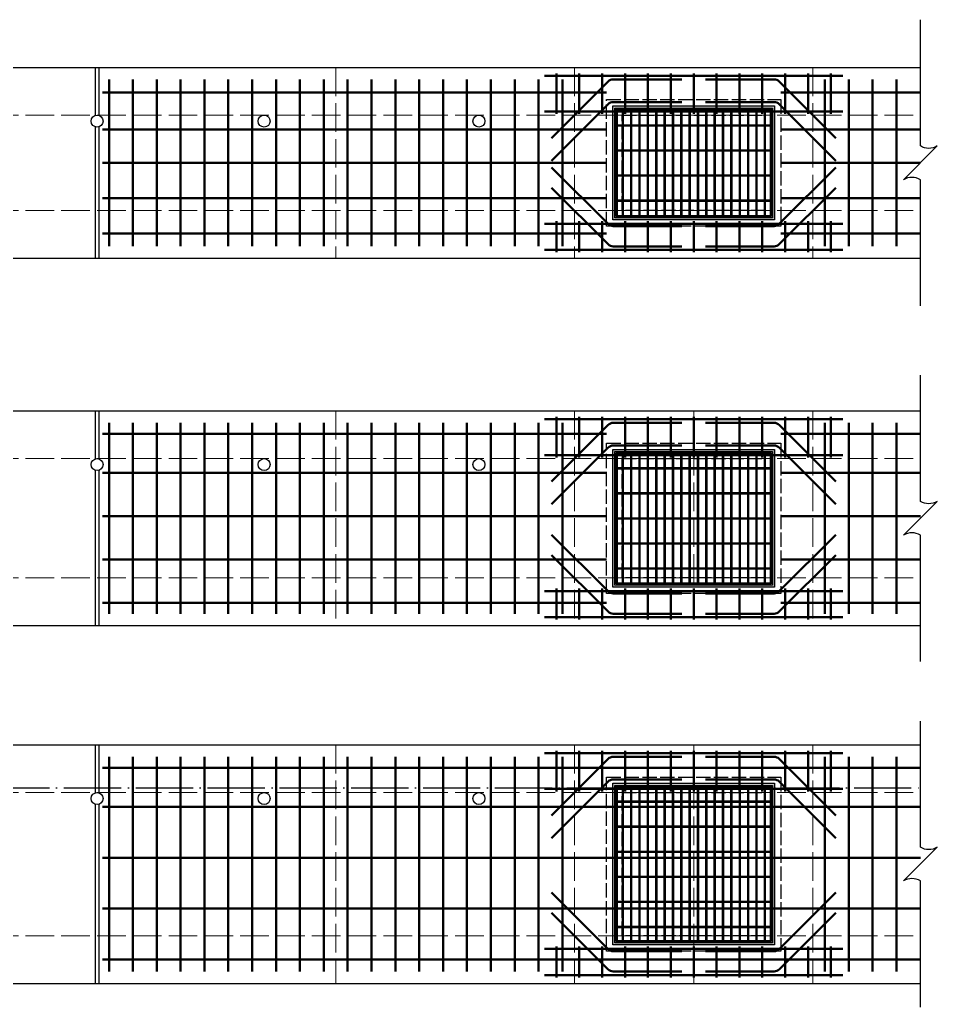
# Model space of a CAD drawing. Extents: x -2931 to 4779, y -2120 to 304.
# Drawn here: x 2764.5 to 3148.9, y -557.7 to -143.7 of the extents above; entities that cross this region are included whole.
import ezdxf

# ---------------------------------------------------------------- set-up
doc = ezdxf.new("R2010")
doc.units = 0
doc.header["$MEASUREMENT"] = 0
doc.linetypes.add('ACAD_ISO02W100', pattern=[15, 12, -3])
doc.linetypes.add('ACAD_ISO04W100', pattern=[30, 24, -3, 0, -3])
doc.layers.add('一、4.基本-隱藏', color=9, linetype='ACAD_ISO02W100', lineweight=20, plot=False)
doc.layers.add('三、3.文字-註解文字', color=2, linetype='Continuous')
for name, color, linetype, lineweight in [('二、1.繪圖-既有設施', 8, 'Continuous', 20), ('二、2.繪圖-施作項目', 181, 'Continuous', 30), ('二、5.繪圖-鋼筋', 60, 'Continuous', 50), ('二、6.繪圖-其他施作項目', 35, 'Continuous', 30)]:
    doc.layers.add(name, color=color, linetype=linetype, lineweight=lineweight)
pattern_1 = [(45, (1841.5, 3e-14), (-2.65165, 2.65165), []), (45, (1842.384, 3e-14), (-2.65165, 2.65165), []), (45, (1843.2678, 3e-14), (-2.65165, 2.65165), []), (45, (1844.1517, 3e-14), (-2.65165, 2.65165), [])]
pattern_2 = [(45, (1726.5, -144), (-2.65165, 2.65165), []), (45, (1727.384, -144), (-2.65165, 2.65165), []), (45, (1728.2678, -144), (-2.65165, 2.65165), []), (45, (1729.1517, -144), (-2.65165, 2.65165), [])]
pattern_3 = [(45, (1611.5, -284), (-2.65165, 2.65165), []), (45, (1612.384, -284), (-2.65165, 2.65165), []), (45, (1613.2678, -284), (-2.65165, 2.65165), []), (45, (1614.1517, -284), (-2.65165, 2.65165), [])]

msp = doc.modelspace()

# ---------------------------------------------------------------- hatches: boundary and pattern name
at = {"layer": '二、6.繪圖-其他施作項目'}
h = msp.add_hatch(color=256, dxfattribs=at)
h.dxf.hatch_style = 1
h.paths.add_polyline_path([(3012.961, -179.754), (3012.961, -227.554), (3080.761, -227.554), (3080.761, -179.754)])
h.paths.add_polyline_path([(3013.861, -180.654), (3079.861, -180.654), (3079.861, -226.654), (3013.861, -226.654)], flags=16)
h.paths.add_polyline_path([(3016.861, -183.654), (3076.861, -183.654), (3076.861, -223.654), (3016.861, -223.654)], flags=0)
h = msp.add_hatch(dxfattribs=at)
h.set_pattern_fill('ANSI34', color=256, scale=5)
h.set_pattern_definition(pattern_1)
h.paths.add_polyline_path([(3078.861, -188.154), (3078.861, -187.654), (3014.861, -187.654), (3014.861, -188.154)])
h = msp.add_hatch(dxfattribs=at)
h.set_pattern_fill('ANSI34', color=256, scale=5)
h.set_pattern_definition(pattern_1)
h.paths.add_polyline_path([(3014.861, -198.154), (3014.861, -198.654), (3078.861, -198.654), (3078.861, -198.154)])
h = msp.add_hatch(dxfattribs=at)
h.set_pattern_fill('ANSI34', color=256, scale=5)
h.set_pattern_definition(pattern_1)
h.paths.add_polyline_path([(3078.861, -209.154), (3078.861, -208.654), (3014.861, -208.654), (3014.861, -209.154)])
h = msp.add_hatch(dxfattribs=at)
h.set_pattern_fill('ANSI34', color=256, scale=5)
h.set_pattern_definition(pattern_1)
h.paths.add_polyline_path([(3014.861, -219.154), (3014.861, -219.654), (3078.861, -219.654), (3078.861, -219.154)])
h = msp.add_hatch(color=256, dxfattribs=at)
h.dxf.hatch_style = 1
h.paths.add_polyline_path([(3012.961, -381.554), (3080.761, -381.554), (3080.761, -323.754), (3012.961, -323.754)])
h.paths.add_polyline_path([(3013.861, -324.654), (3079.861, -324.654), (3079.861, -380.654), (3013.861, -380.654)], flags=16)
h = msp.add_hatch(dxfattribs=at)
h.set_pattern_fill('ANSI34', color=256, scale=5)
h.set_pattern_definition(pattern_2)
h.paths.add_polyline_path([(3078.861, -331.404), (3014.861, -331.404), (3014.861, -331.904), (3078.861, -331.904)])
h = msp.add_hatch(dxfattribs=at)
h.set_pattern_fill('ANSI34', color=256, scale=5)
h.set_pattern_definition(pattern_2)
h.paths.add_polyline_path([(3078.861, -341.904), (3014.861, -341.904), (3014.861, -342.404), (3078.861, -342.404)])
h = msp.add_hatch(dxfattribs=at)
h.set_pattern_fill('ANSI34', color=256, scale=5)
h.set_pattern_definition(pattern_2)
h.paths.add_polyline_path([(3078.861, -352.404), (3014.861, -352.404), (3014.861, -352.904), (3078.861, -352.904)])
h = msp.add_hatch(dxfattribs=at)
h.set_pattern_fill('ANSI34', color=256, scale=5)
h.set_pattern_definition(pattern_2)
h.paths.add_polyline_path([(3078.861, -362.904), (3014.861, -362.904), (3014.861, -363.404), (3078.861, -363.404)])
h = msp.add_hatch(dxfattribs=at)
h.set_pattern_fill('ANSI34', color=256, scale=5)
h.set_pattern_definition(pattern_2)
h.paths.add_polyline_path([(3078.861, -373.404), (3014.861, -373.404), (3014.861, -373.904), (3078.861, -373.904)])
h = msp.add_hatch(color=256, dxfattribs=at)
h.dxf.hatch_style = 1
h.paths.add_polyline_path([(3012.961, -531.554), (3080.761, -531.554), (3080.761, -463.754), (3012.961, -463.754)])
h.paths.add_polyline_path([(3013.861, -464.654), (3079.861, -464.654), (3079.861, -530.654), (3013.861, -530.654)], flags=16)
h = msp.add_hatch(dxfattribs=at)
h.set_pattern_fill('ANSI34', color=256, scale=5)
h.set_pattern_definition(pattern_3)
h.paths.add_polyline_path([(3078.861, -471.154), (3014.861, -471.154), (3014.861, -471.654), (3078.861, -471.654)])
h = msp.add_hatch(dxfattribs=at)
h.set_pattern_fill('ANSI34', color=256, scale=5)
h.set_pattern_definition(pattern_3)
h.paths.add_polyline_path([(3078.861, -481.654), (3014.861, -481.654), (3014.861, -482.154), (3078.861, -482.154)])
h = msp.add_hatch(dxfattribs=at)
h.set_pattern_fill('ANSI34', color=256, scale=5)
h.set_pattern_definition(pattern_3)
h.paths.add_polyline_path([(3078.861, -492.154), (3014.861, -492.154), (3014.861, -492.654), (3078.861, -492.654)])
h = msp.add_hatch(dxfattribs=at)
h.set_pattern_fill('ANSI34', color=256, scale=5)
h.set_pattern_definition(pattern_3)
h.paths.add_polyline_path([(3078.861, -502.654), (3014.861, -502.654), (3014.861, -503.154), (3078.861, -503.154)])
h = msp.add_hatch(dxfattribs=at)
h.set_pattern_fill('ANSI34', color=256, scale=5)
h.set_pattern_definition(pattern_3)
h.paths.add_polyline_path([(3078.861, -513.154), (3014.861, -513.154), (3014.861, -513.654), (3078.861, -513.654)])
h = msp.add_hatch(dxfattribs=at)
h.set_pattern_fill('ANSI34', color=256, scale=5)
h.set_pattern_definition(pattern_3)
h.paths.add_polyline_path([(3078.861, -523.654), (3014.861, -523.654), (3014.861, -524.154), (3078.861, -524.154)])

# ---------------------------------------------------------------- linework, layer by layer
at = {"layer": '一、4.基本-隱藏'}
for points in [[(2896.861, -163.654), (2896.861, -243.654)], [(2996.861, -163.654), (2996.861, -243.654)], [(3096.861, -163.654), (3096.861, -243.654)], [(2896.861, -307.654), (2896.861, -397.654)], [(2996.861, -307.654), (2996.861, -397.654)], [(3046.861, -307.654), (3046.861, -397.654)], [(3096.861, -307.654), (3096.861, -397.654)], [(2896.861, -447.654), (2896.861, -547.654)], [(2996.861, -447.654), (2996.861, -547.654)], [(3046.861, -447.654), (3046.861, -547.654)], [(3096.861, -447.654), (3096.861, -547.654)]]:
    msp.add_lwpolyline(points, dxfattribs=at)
at = {"layer": '三、3.文字-註解文字'}
for points in [[(3141.861, -263.654), (3141.861, -210.725, 0.2828427), (3134.79, -210.725), (3148.932, -196.583, -0.2828427), (3141.861, -196.583), (3141.861, -143.654)], [(3141.861, -412.654), (3141.861, -359.725, 0.2828427), (3134.79, -359.725), (3148.932, -345.583, -0.2828427), (3141.861, -345.583), (3141.861, -292.654)], [(3141.861, -557.654), (3141.861, -504.725, 0.2828427), (3134.79, -504.725), (3148.932, -490.583, -0.2828427), (3141.861, -490.583), (3141.861, -437.654)]]:
    msp.add_lwpolyline(points, format="xyb", dxfattribs=at)
at = {"layer": '二、1.繪圖-既有設施', "linetype": 'ACAD_ISO02W100'}
for points in [[(2451.861, -183.654), (3141.861, -183.654)], [(2451.861, -223.654), (3141.861, -223.654)], [(2451.861, -327.654), (3141.861, -327.654)], [(2451.861, -377.654), (3141.861, -377.654)], [(2451.861, -467.654), (3141.861, -467.654)], [(2451.861, -527.654), (3141.861, -527.654)]]:
    msp.add_lwpolyline(points, dxfattribs=at)
at = {"layer": '二、2.繪圖-施作項目'}
for points in [[(2451.861, -163.654), (3141.861, -163.654)], [(2796.111, -163.654), (2796.111, -183.769)], [(2797.611, -163.654), (2797.611, -183.769)], [(2796.111, -188.539), (2796.111, -243.654)], [(2797.611, -188.539), (2797.611, -243.654)], [(2451.861, -243.654), (3141.861, -243.654)], [(2796.111, -307.654), (2796.111, -327.769)], [(2797.611, -307.654), (2797.611, -327.769)], [(2796.111, -332.539), (2796.111, -397.654)], [(2797.611, -332.539), (2797.611, -397.654)], [(2796.111, -447.654), (2796.111, -467.769)], [(2797.611, -447.654), (2797.611, -467.769)], [(2796.111, -472.539), (2796.111, -547.654)], [(2797.611, -472.539), (2797.611, -547.654)]]:
    msp.add_lwpolyline(points, dxfattribs=at)
at = {"layer": '二、2.繪圖-施作項目', "linetype": 'Continuous'}
for points in [[(2451.861, -307.654), (3141.861, -307.654)], [(2451.861, -397.654), (3141.861, -397.654)], [(2451.861, -447.654), (3141.861, -447.654)], [(2451.861, -547.654), (3141.861, -547.654)]]:
    msp.add_lwpolyline(points, dxfattribs=at)
at = {"layer": '二、2.繪圖-施作項目', "linetype": 'ACAD_ISO04W100'}
msp.add_lwpolyline([(2451.861, -465.654), (3141.861, -465.654)], dxfattribs=at)
at = {"layer": '二、5.繪圖-鋼筋'}
for points in [[(2801.861, -168.704), (2801.861, -238.604)], [(2811.861, -168.704), (2811.861, -238.604)], [(2821.861, -168.704), (2821.861, -238.604)], [(2831.861, -168.704), (2831.861, -238.604)], [(2841.861, -168.704), (2841.861, -238.604)], [(2851.861, -168.704), (2851.861, -238.604)], [(2861.861, -168.704), (2861.861, -238.604)], [(2871.861, -168.704), (2871.861, -238.604)], [(2881.861, -168.704), (2881.861, -238.604)], [(2891.861, -168.704), (2891.861, -238.604)], [(2901.861, -168.704), (2901.861, -238.604)], [(2911.861, -168.704), (2911.861, -238.604)], [(2921.861, -168.704), (2921.861, -238.604)], [(2931.861, -168.704), (2931.861, -238.604)], [(2941.861, -168.704), (2941.861, -238.604)], [(2951.861, -168.704), (2951.861, -238.604)], [(2961.861, -168.704), (2961.861, -238.604)], [(2971.861, -168.704), (2971.861, -238.604)], [(2981.861, -168.704), (2981.861, -238.604)], [(2984.361, -167.154), (3109.361, -167.154)], [(2989.361, -166.154), (2989.361, -183.154)], [(2991.861, -168.704), (2991.861, -238.604)], [(2998.944, -166.154), (2998.944, -183.154)], [(3008.527, -166.154), (3008.527, -183.154)], [(3018.111, -166.154), (3018.111, -183.154)], [(3027.694, -166.154), (3027.694, -183.154)], [(3037.277, -166.154), (3037.277, -183.154)], [(3046.861, -166.154), (3046.861, -183.154)], [(3056.444, -166.154), (3056.444, -183.154)], [(3066.027, -166.154), (3066.027, -183.154)], [(3075.611, -166.154), (3075.611, -183.154)], [(3085.194, -166.154), (3085.194, -183.154)], [(3094.777, -166.154), (3094.777, -183.154)], [(3101.861, -168.704), (3101.861, -238.604)], [(3104.361, -166.154), (3104.361, -183.154)], [(3111.861, -168.704), (3111.861, -238.604)], [(3121.861, -168.704), (3121.861, -238.604)], [(3131.861, -168.704), (3131.861, -238.604)], [(2799.111, -174.104), (3010.361, -174.104)], [(3083.361, -174.104), (3141.861, -174.104)], [(2984.361, -182.154), (3109.361, -182.154)], [(2799.111, -189.654), (3010.361, -189.654)], [(3083.361, -189.654), (3141.861, -189.654)], [(2799.111, -203.679), (3010.361, -203.679)], [(3083.361, -203.679), (3141.836, -203.679)], [(2799.111, -218.464), (3010.361, -218.464)], [(3083.361, -218.464), (3141.861, -218.464)], [(2984.361, -229.154), (3109.361, -229.154)], [(2989.361, -228.154), (2989.361, -241.154)], [(2998.944, -228.154), (2998.944, -241.154)], [(3008.527, -228.154), (3008.527, -241.154)], [(3018.111, -228.154), (3018.111, -241.154)], [(3027.694, -228.154), (3027.694, -241.154)], [(3037.277, -228.154), (3037.277, -241.154)], [(3046.861, -228.154), (3046.861, -241.154)], [(3056.444, -228.154), (3056.444, -241.154)], [(3066.027, -228.154), (3066.027, -241.154)], [(3075.611, -228.154), (3075.611, -241.154)], [(3085.194, -228.154), (3085.194, -241.154)], [(3094.777, -228.154), (3094.777, -241.154)], [(3104.361, -228.154), (3104.361, -241.154)], [(2799.111, -233.254), (3010.361, -233.254)], [(3083.361, -233.254), (3141.861, -233.254)], [(2984.361, -240.154), (3109.361, -240.154)], [(2989.361, -310.154), (2989.361, -327.154)], [(2998.944, -310.154), (2998.944, -327.154)], [(3008.527, -310.154), (3008.527, -327.154)], [(3018.111, -310.154), (3018.111, -327.154)], [(3027.694, -310.154), (3027.694, -327.154)], [(3037.277, -310.154), (3037.277, -327.154)], [(3046.861, -310.154), (3046.861, -327.154)], [(3056.444, -310.154), (3056.444, -327.154)], [(3066.027, -310.154), (3066.027, -327.154)], [(3075.611, -310.154), (3075.611, -327.154)], [(3085.194, -310.154), (3085.194, -327.154)], [(3094.777, -310.154), (3094.777, -327.154)], [(3104.361, -310.154), (3104.361, -327.154)], [(2984.361, -311.154), (3109.361, -311.154)], [(2984.361, -326.154), (3109.361, -326.154)], [(2984.361, -383.154), (3109.361, -383.154)], [(2989.361, -382.154), (2989.361, -395.154)], [(2998.944, -382.154), (2998.944, -395.154)], [(3008.527, -382.154), (3008.527, -395.154)], [(3018.111, -382.154), (3018.111, -395.154)], [(3027.694, -382.154), (3027.694, -395.154)], [(3037.277, -382.154), (3037.277, -395.154)], [(3046.861, -382.154), (3046.861, -395.154)], [(3056.444, -382.154), (3056.444, -395.154)], [(3066.027, -382.154), (3066.027, -395.154)], [(3075.611, -382.154), (3075.611, -395.154)], [(3085.194, -382.154), (3085.194, -395.154)], [(3094.777, -382.154), (3094.777, -395.154)], [(3104.361, -382.154), (3104.361, -395.154)], [(2984.361, -394.154), (3109.361, -394.154)], [(2984.361, -451.154), (3109.361, -451.154)], [(2989.361, -450.154), (2989.361, -467.154)], [(2998.944, -450.154), (2998.944, -467.154)], [(3008.527, -450.154), (3008.527, -467.154)], [(3018.111, -450.154), (3018.111, -467.154)], [(3027.694, -450.154), (3027.694, -467.154)], [(3037.277, -450.154), (3037.277, -467.154)], [(3046.861, -450.154), (3046.861, -467.154)], [(3056.444, -450.154), (3056.444, -467.154)], [(3066.027, -450.154), (3066.027, -467.154)], [(3075.611, -450.154), (3075.611, -467.154)], [(3085.194, -450.154), (3085.194, -467.154)], [(3094.777, -450.154), (3094.777, -467.154)], [(3104.361, -450.154), (3104.361, -467.154)], [(2984.361, -466.154), (3109.361, -466.154)], [(2984.361, -533.154), (3109.361, -533.154)], [(2989.361, -532.154), (2989.361, -545.154)], [(2998.944, -532.154), (2998.944, -545.154)], [(3008.527, -532.154), (3008.527, -545.154)], [(3018.111, -532.154), (3018.111, -545.154)], [(3027.694, -532.154), (3027.694, -545.154)], [(3037.277, -532.154), (3037.277, -545.154)], [(3046.861, -532.154), (3046.861, -545.154)], [(3056.444, -532.154), (3056.444, -545.154)], [(3066.027, -532.154), (3066.027, -545.154)], [(3075.611, -532.154), (3075.611, -545.154)], [(3085.194, -532.154), (3085.194, -545.154)], [(3094.777, -532.154), (3094.777, -545.154)], [(3104.361, -532.154), (3104.361, -545.154)], [(2984.361, -544.154), (3109.361, -544.154)]]:
    msp.add_lwpolyline(points, dxfattribs=at)
for points in [[(3041.861, -168.654), (3013.103, -168.654, 0.1989124), (3010.982, -169.533), (2987.281, -193.234)], [(3051.861, -168.654), (3080.618, -168.654, -0.1989124), (3082.739, -169.533), (3106.441, -193.234)], [(3041.861, -178.154), (3013.103, -178.154, 0.1989124), (3010.982, -179.033), (2987.281, -202.734)], [(3051.861, -178.154), (3080.618, -178.154, -0.1989124), (3082.739, -179.033), (3106.441, -202.734)], [(3041.861, -230.154), (3013.103, -230.154, -0.1989124), (3010.982, -229.276), (2987.281, -205.574)], [(3051.861, -230.154), (3080.618, -230.154, 0.1989124), (3082.739, -229.276), (3106.441, -205.574)], [(3041.861, -238.654), (3013.103, -238.654, -0.1989124), (3010.982, -237.776), (2987.281, -214.074)], [(3051.861, -238.654), (3080.618, -238.654, 0.1989124), (3082.739, -237.776), (3106.441, -214.074)], [(3041.861, -312.654), (3013.103, -312.654, 0.1989124), (3010.982, -313.533), (2987.281, -337.234)], [(3051.861, -312.654), (3080.618, -312.654, -0.1989124), (3082.739, -313.533), (3106.441, -337.234)], [(3041.861, -322.154), (3013.103, -322.154, 0.1989124), (3010.982, -323.033), (2987.281, -346.734)], [(3051.861, -322.154), (3080.618, -322.154, -0.1989124), (3082.739, -323.033), (3106.441, -346.734)], [(3041.861, -384.154), (3013.103, -384.154, -0.1989124), (3010.982, -383.276), (2987.281, -359.574)], [(3051.861, -384.154), (3080.618, -384.154, 0.1989124), (3082.739, -383.276), (3106.441, -359.574)], [(3041.861, -392.654), (3013.103, -392.654, -0.1989124), (3010.982, -391.776), (2987.281, -368.074)], [(3051.861, -392.654), (3080.618, -392.654, 0.1989124), (3082.739, -391.776), (3106.441, -368.074)], [(3041.861, -452.654), (3013.103, -452.654, 0.1989124), (3010.982, -453.533), (2987.281, -477.234)], [(3051.861, -452.654), (3080.618, -452.654, -0.1989124), (3082.739, -453.533), (3106.441, -477.234)], [(3041.861, -462.154), (3013.103, -462.154, 0.1989124), (3010.982, -463.033), (2987.281, -486.734)], [(3051.861, -462.154), (3080.618, -462.154, -0.1989124), (3082.739, -463.033), (3106.441, -486.734)], [(3041.861, -534.154), (3013.103, -534.154, -0.1989124), (3010.982, -533.276), (2987.281, -509.574)], [(3051.861, -534.154), (3080.618, -534.154, 0.1989124), (3082.739, -533.276), (3106.441, -509.574)], [(3041.861, -542.654), (3013.103, -542.654, -0.1989124), (3010.982, -541.776), (2987.281, -518.074)], [(3051.861, -542.654), (3080.618, -542.654, 0.1989124), (3082.739, -541.776), (3106.441, -518.074)]]:
    msp.add_lwpolyline(points, format="xyb", dxfattribs=at)
at = {"layer": '二、5.繪圖-鋼筋', "linetype": 'Continuous'}
for points in [[(2801.861, -312.654), (2801.861, -392.654)], [(2811.861, -312.654), (2811.861, -392.654)], [(2821.861, -312.654), (2821.861, -392.654)], [(2831.861, -312.654), (2831.861, -392.654)], [(2841.861, -312.654), (2841.861, -392.654)], [(2851.861, -312.654), (2851.861, -392.654)], [(2861.861, -312.654), (2861.861, -392.654)], [(2871.861, -312.654), (2871.861, -392.654)], [(2881.861, -312.654), (2881.861, -392.654)], [(2891.861, -312.654), (2891.861, -392.654)], [(2901.861, -312.654), (2901.861, -392.654)], [(2911.861, -312.654), (2911.861, -392.654)], [(2921.861, -312.654), (2921.861, -392.654)], [(2931.861, -312.654), (2931.861, -392.654)], [(2941.861, -312.654), (2941.861, -392.654)], [(2951.861, -312.654), (2951.861, -392.654)], [(2961.861, -312.654), (2961.861, -392.654)], [(2971.861, -312.654), (2971.861, -392.654)], [(2981.861, -312.654), (2981.861, -392.654)], [(2991.861, -312.654), (2991.861, -392.654)], [(3101.861, -312.654), (3101.861, -392.654)], [(3111.861, -312.654), (3111.861, -392.654)], [(3121.861, -312.654), (3121.861, -392.654)], [(3131.861, -312.654), (3131.861, -392.654)], [(2799.111, -317.284), (3010.361, -317.284)], [(3083.361, -317.284), (3141.861, -317.284)], [(2799.111, -333.654), (3010.361, -333.654)], [(3083.361, -333.654), (3141.861, -333.654)], [(2799.111, -351.794), (3010.361, -351.794)], [(3083.361, -351.794), (3141.861, -351.794)], [(2799.111, -369.934), (3010.361, -369.934)], [(3083.361, -369.934), (3141.861, -369.934)], [(2799.111, -388.074), (3010.361, -388.074)], [(3083.361, -388.074), (3141.861, -388.074)], [(2801.861, -452.704), (2801.861, -542.654)], [(2811.861, -452.704), (2811.861, -542.654)], [(2821.861, -452.704), (2821.861, -542.654)], [(2831.861, -452.704), (2831.861, -542.654)], [(2841.861, -452.704), (2841.861, -542.654)], [(2851.861, -452.704), (2851.861, -542.654)], [(2861.861, -452.704), (2861.861, -542.654)], [(2871.861, -452.704), (2871.861, -542.654)], [(2881.861, -452.704), (2881.861, -542.654)], [(2891.861, -452.704), (2891.861, -542.654)], [(2901.861, -452.704), (2901.861, -542.654)], [(2911.861, -452.704), (2911.861, -542.654)], [(2921.861, -452.704), (2921.861, -542.654)], [(2931.861, -452.704), (2931.861, -542.654)], [(2941.861, -452.704), (2941.861, -542.654)], [(2951.861, -452.704), (2951.861, -542.654)], [(2961.861, -452.704), (2961.861, -542.654)], [(2971.861, -452.704), (2971.861, -542.654)], [(2981.861, -452.704), (2981.861, -542.654)], [(2991.861, -452.704), (2991.861, -542.654)], [(3101.861, -452.704), (3101.861, -542.654)], [(3111.861, -452.704), (3111.861, -542.654)], [(3121.861, -452.704), (3121.861, -542.654)], [(3131.861, -452.704), (3131.861, -542.654)], [(2799.111, -457.284), (3141.861, -457.284)], [(2799.111, -473.644), (3141.861, -473.644)], [(2799.111, -494.954), (3141.861, -494.954)], [(2799.111, -516.264), (3141.861, -516.264)], [(2799.111, -537.574), (3141.861, -537.574)]]:
    msp.add_lwpolyline(points, dxfattribs=at)
at = {"layer": '二、6.繪圖-其他施作項目', "linetype": 'ACAD_ISO02W100', "ltscale": 0.5}
for points in [[(3010.361, -177.154), (3083.361, -177.154), (3083.361, -230.154), (3010.361, -230.154)], [(3016.861, -183.654), (3076.861, -183.654), (3076.861, -223.654), (3016.861, -223.654)], [(3010.361, -321.154), (3083.361, -321.154), (3083.361, -384.154), (3010.361, -384.154)], [(3016.861, -327.654), (3076.861, -327.654), (3076.861, -377.654), (3016.861, -377.654)], [(3010.361, -461.154), (3083.361, -461.154), (3083.361, -534.154), (3010.361, -534.154)], [(3016.861, -467.654), (3076.861, -467.654), (3076.861, -527.654), (3016.861, -527.654)]]:
    msp.add_lwpolyline(points, close=True, dxfattribs=at)
at = {"layer": '二、6.繪圖-其他施作項目'}
for points in [[(3012.961, -179.754), (3080.761, -179.754), (3080.761, -227.554), (3012.961, -227.554)], [(3013.861, -180.654), (3079.861, -180.654), (3079.861, -226.654), (3013.861, -226.654)], [(3014.361, -181.154), (3079.361, -181.154), (3079.361, -226.154), (3014.361, -226.154)], [(3012.961, -323.754), (3080.761, -323.754), (3080.761, -381.554), (3012.961, -381.554)], [(3013.861, -324.654), (3079.861, -324.654), (3079.861, -380.654), (3013.861, -380.654)], [(3014.361, -325.154), (3079.361, -325.154), (3079.361, -380.154), (3014.361, -380.154)], [(3012.961, -463.754), (3080.761, -463.754), (3080.761, -531.554), (3012.961, -531.554)], [(3013.861, -464.654), (3079.861, -464.654), (3079.861, -530.654), (3013.861, -530.654)], [(3014.361, -465.154), (3079.361, -465.154), (3079.361, -530.154), (3014.361, -530.154)]]:
    msp.add_lwpolyline(points, close=True, dxfattribs=at)
for points in [[(3014.361, -181.154), (3079.361, -181.154)], [(3014.361, -181.154), (3014.361, -226.154)], [(3014.861, -181.154), (3014.861, -226.154)], [(3014.861, -181.654), (3078.861, -181.654)], [(3016.861, -181.654), (3016.861, -187.654)], [(3017.361, -181.654), (3017.361, -187.654)], [(3020.361, -181.654), (3020.361, -187.654)], [(3020.861, -181.654), (3020.861, -187.654)], [(3023.861, -181.654), (3023.861, -187.654)], [(3024.361, -181.654), (3024.361, -187.654)], [(3027.361, -181.654), (3027.361, -187.654)], [(3027.861, -181.654), (3027.861, -187.654)], [(3030.861, -181.654), (3030.861, -187.654)], [(3031.361, -181.654), (3031.361, -187.654)], [(3034.361, -181.654), (3034.361, -187.654)], [(3034.861, -181.654), (3034.861, -187.654)], [(3037.861, -181.654), (3037.861, -187.654)], [(3038.361, -181.654), (3038.361, -187.654)], [(3041.361, -181.654), (3041.361, -187.654)], [(3041.861, -181.654), (3041.861, -187.654)], [(3044.861, -181.654), (3044.861, -187.654)], [(3045.361, -181.654), (3045.361, -187.654)], [(3048.361, -181.654), (3048.361, -187.654)], [(3048.861, -181.654), (3048.861, -187.654)], [(3051.861, -181.654), (3051.861, -187.654)], [(3052.361, -181.654), (3052.361, -187.654)], [(3055.361, -181.654), (3055.361, -187.654)], [(3055.861, -181.654), (3055.861, -187.654)], [(3058.861, -181.654), (3058.861, -187.654)], [(3059.361, -181.654), (3059.361, -187.654)], [(3062.361, -181.654), (3062.361, -187.654)], [(3062.861, -181.654), (3062.861, -187.654)], [(3065.861, -181.654), (3065.861, -187.654)], [(3066.361, -181.654), (3066.361, -187.654)], [(3069.361, -181.654), (3069.361, -187.654)], [(3069.861, -181.654), (3069.861, -187.654)], [(3072.861, -181.654), (3072.861, -187.654)], [(3073.361, -181.654), (3073.361, -187.654)], [(3076.361, -181.654), (3076.361, -187.654)], [(3076.861, -181.654), (3076.861, -187.654)], [(3078.861, -181.154), (3078.861, -226.154)], [(3079.361, -181.154), (3079.361, -226.154)], [(3014.861, -187.654), (3078.861, -187.654)], [(3014.861, -188.154), (3078.861, -188.154)], [(3016.861, -188.154), (3016.861, -198.154)], [(3017.361, -188.154), (3017.361, -198.154)], [(3020.361, -188.154), (3020.361, -198.154)], [(3020.861, -188.154), (3020.861, -198.154)], [(3023.861, -188.154), (3023.861, -198.154)], [(3024.361, -188.154), (3024.361, -198.154)], [(3027.361, -188.154), (3027.361, -198.154)], [(3027.861, -188.154), (3027.861, -198.154)], [(3030.861, -188.154), (3030.861, -198.154)], [(3031.361, -188.154), (3031.361, -198.154)], [(3034.361, -188.154), (3034.361, -198.154)], [(3034.861, -188.154), (3034.861, -198.154)], [(3037.861, -188.154), (3037.861, -198.154)], [(3038.361, -188.154), (3038.361, -198.154)], [(3041.361, -188.154), (3041.361, -198.154)], [(3041.861, -188.154), (3041.861, -198.154)], [(3044.861, -188.154), (3044.861, -198.154)], [(3045.361, -188.154), (3045.361, -198.154)], [(3048.361, -188.154), (3048.361, -198.154)], [(3048.861, -188.154), (3048.861, -198.154)], [(3051.861, -188.154), (3051.861, -198.154)], [(3052.361, -188.154), (3052.361, -198.154)], [(3055.361, -188.154), (3055.361, -198.154)], [(3055.861, -188.154), (3055.861, -198.154)], [(3058.861, -188.154), (3058.861, -198.154)], [(3059.361, -188.154), (3059.361, -198.154)], [(3062.361, -188.154), (3062.361, -198.154)], [(3062.861, -188.154), (3062.861, -198.154)], [(3065.861, -188.154), (3065.861, -198.154)], [(3066.361, -188.154), (3066.361, -198.154)], [(3069.361, -188.154), (3069.361, -198.154)], [(3069.861, -188.154), (3069.861, -198.154)], [(3072.861, -188.154), (3072.861, -198.154)], [(3073.361, -188.154), (3073.361, -198.154)], [(3076.361, -188.154), (3076.361, -198.154)], [(3076.861, -188.154), (3076.861, -198.154)], [(3014.861, -198.154), (3078.861, -198.154)], [(3014.861, -198.654), (3078.861, -198.654)], [(3016.861, -198.654), (3016.861, -208.654)], [(3017.361, -198.654), (3017.361, -208.654)], [(3020.361, -198.654), (3020.361, -208.654)], [(3020.861, -198.654), (3020.861, -208.654)], [(3023.861, -198.654), (3023.861, -208.654)], [(3024.361, -198.654), (3024.361, -208.654)], [(3027.361, -198.654), (3027.361, -208.654)], [(3027.861, -198.654), (3027.861, -208.654)], [(3030.861, -198.654), (3030.861, -208.654)], [(3031.361, -198.654), (3031.361, -208.654)], [(3034.361, -198.654), (3034.361, -208.654)], [(3034.861, -198.654), (3034.861, -208.654)], [(3037.861, -198.654), (3037.861, -208.654)], [(3038.361, -198.654), (3038.361, -208.654)], [(3041.361, -198.654), (3041.361, -208.654)], [(3041.861, -198.654), (3041.861, -208.654)], [(3044.861, -198.654), (3044.861, -208.654)], [(3045.361, -198.654), (3045.361, -208.654)], [(3048.361, -198.654), (3048.361, -208.654)], [(3048.861, -198.654), (3048.861, -208.654)], [(3051.861, -198.654), (3051.861, -208.654)], [(3052.361, -198.654), (3052.361, -208.654)], [(3055.361, -198.654), (3055.361, -208.654)], [(3055.861, -198.654), (3055.861, -208.654)], [(3058.861, -198.654), (3058.861, -208.654)], [(3059.361, -198.654), (3059.361, -208.654)], [(3062.361, -198.654), (3062.361, -208.654)], [(3062.861, -198.654), (3062.861, -208.654)], [(3065.861, -198.654), (3065.861, -208.654)], [(3066.361, -198.654), (3066.361, -208.654)], [(3069.361, -198.654), (3069.361, -208.654)], [(3069.861, -198.654), (3069.861, -208.654)], [(3072.861, -198.654), (3072.861, -208.654)], [(3073.361, -198.654), (3073.361, -208.654)], [(3076.361, -198.654), (3076.361, -208.654)], [(3076.861, -198.654), (3076.861, -208.654)], [(3014.861, -208.654), (3078.861, -208.654)], [(3014.861, -209.154), (3078.861, -209.154)], [(3016.861, -209.154), (3016.861, -219.154)], [(3017.361, -209.154), (3017.361, -219.154)], [(3020.361, -209.154), (3020.361, -219.154)], [(3020.861, -209.154), (3020.861, -219.154)], [(3023.861, -209.154), (3023.861, -219.154)], [(3024.361, -209.154), (3024.361, -219.154)], [(3027.361, -209.154), (3027.361, -219.154)], [(3027.861, -209.154), (3027.861, -219.154)], [(3030.861, -209.154), (3030.861, -219.154)], [(3031.361, -209.154), (3031.361, -219.154)], [(3034.361, -209.154), (3034.361, -219.154)], [(3034.861, -209.154), (3034.861, -219.154)], [(3037.861, -209.154), (3037.861, -219.154)], [(3038.361, -209.154), (3038.361, -219.154)], [(3041.361, -209.154), (3041.361, -219.154)], [(3041.861, -209.154), (3041.861, -219.154)], [(3044.861, -209.154), (3044.861, -219.154)], [(3045.361, -209.154), (3045.361, -219.154)], [(3048.361, -209.154), (3048.361, -219.154)], [(3048.861, -209.154), (3048.861, -219.154)], [(3051.861, -209.154), (3051.861, -219.154)], [(3052.361, -209.154), (3052.361, -219.154)], [(3055.361, -209.154), (3055.361, -219.154)], [(3055.861, -209.154), (3055.861, -219.154)], [(3058.861, -209.154), (3058.861, -219.154)], [(3059.361, -209.154), (3059.361, -219.154)], [(3062.361, -209.154), (3062.361, -219.154)], [(3062.861, -209.154), (3062.861, -219.154)], [(3065.861, -209.154), (3065.861, -219.154)], [(3066.361, -209.154), (3066.361, -219.154)], [(3069.361, -209.154), (3069.361, -219.154)], [(3069.861, -209.154), (3069.861, -219.154)], [(3072.861, -209.154), (3072.861, -219.154)], [(3073.361, -209.154), (3073.361, -219.154)], [(3076.361, -209.154), (3076.361, -219.154)], [(3076.861, -209.154), (3076.861, -219.154)], [(3014.861, -219.154), (3078.861, -219.154)], [(3014.861, -219.654), (3078.861, -219.654)], [(3016.861, -219.654), (3016.861, -225.654)], [(3017.361, -219.654), (3017.361, -225.654)], [(3020.361, -219.654), (3020.361, -225.654)], [(3020.861, -219.654), (3020.861, -225.654)], [(3023.861, -219.654), (3023.861, -225.654)], [(3024.361, -219.654), (3024.361, -225.654)], [(3027.361, -219.654), (3027.361, -225.654)], [(3027.861, -219.654), (3027.861, -225.654)], [(3030.861, -219.654), (3030.861, -225.654)], [(3031.361, -219.654), (3031.361, -225.654)], [(3034.361, -219.654), (3034.361, -225.654)], [(3034.861, -219.654), (3034.861, -225.654)], [(3037.861, -219.654), (3037.861, -225.654)], [(3038.361, -219.654), (3038.361, -225.654)], [(3041.361, -219.654), (3041.361, -225.654)], [(3041.861, -219.654), (3041.861, -225.654)], [(3044.861, -219.654), (3044.861, -225.654)], [(3045.361, -219.654), (3045.361, -225.654)], [(3048.361, -219.654), (3048.361, -225.654)], [(3048.861, -219.654), (3048.861, -225.654)], [(3051.861, -219.654), (3051.861, -225.654)], [(3052.361, -219.654), (3052.361, -225.654)], [(3055.361, -219.654), (3055.361, -225.654)], [(3055.861, -219.654), (3055.861, -225.654)], [(3058.861, -219.654), (3058.861, -225.654)], [(3059.361, -219.654), (3059.361, -225.654)], [(3062.361, -219.654), (3062.361, -225.654)], [(3062.861, -219.654), (3062.861, -225.654)], [(3065.861, -219.654), (3065.861, -225.654)], [(3066.361, -219.654), (3066.361, -225.654)], [(3069.361, -219.654), (3069.361, -225.654)], [(3069.861, -219.654), (3069.861, -225.654)], [(3072.861, -219.654), (3072.861, -225.654)], [(3073.361, -219.654), (3073.361, -225.654)], [(3076.361, -219.654), (3076.361, -225.654)], [(3076.861, -219.654), (3076.861, -225.654)], [(3014.361, -226.154), (3079.361, -226.154)], [(3014.861, -225.654), (3078.861, -225.654)], [(3014.361, -325.154), (3079.361, -325.154)], [(3014.361, -325.154), (3014.361, -380.154)], [(3014.861, -325.154), (3014.861, -380.154)], [(3014.861, -325.654), (3078.861, -325.654)], [(3016.861, -325.654), (3016.861, -331.404)], [(3017.361, -325.654), (3017.361, -331.404)], [(3020.361, -325.654), (3020.361, -331.404)], [(3020.861, -325.654), (3020.861, -331.404)], [(3023.861, -325.654), (3023.861, -331.404)], [(3024.361, -325.654), (3024.361, -331.404)], [(3027.361, -325.654), (3027.361, -331.404)], [(3027.861, -325.654), (3027.861, -331.404)], [(3030.861, -325.654), (3030.861, -331.404)], [(3031.361, -325.654), (3031.361, -331.404)], [(3034.361, -325.654), (3034.361, -331.404)], [(3034.861, -325.654), (3034.861, -331.404)], [(3037.861, -325.654), (3037.861, -331.404)], [(3038.361, -325.654), (3038.361, -331.404)], [(3041.361, -325.654), (3041.361, -331.404)], [(3041.861, -325.654), (3041.861, -331.404)], [(3044.861, -325.654), (3044.861, -331.404)], [(3045.361, -325.654), (3045.361, -331.404)], [(3048.361, -325.654), (3048.361, -331.404)], [(3048.861, -325.654), (3048.861, -331.404)], [(3051.861, -325.654), (3051.861, -331.404)], [(3052.361, -325.654), (3052.361, -331.404)], [(3055.361, -325.654), (3055.361, -331.404)], [(3055.861, -325.654), (3055.861, -331.404)], [(3058.861, -325.654), (3058.861, -331.404)], [(3059.361, -325.654), (3059.361, -331.404)], [(3062.361, -325.654), (3062.361, -331.404)], [(3062.861, -325.654), (3062.861, -331.404)], [(3065.861, -325.654), (3065.861, -331.404)], [(3066.361, -325.654), (3066.361, -331.404)], [(3069.361, -325.654), (3069.361, -331.404)], [(3069.861, -325.654), (3069.861, -331.404)], [(3072.861, -325.654), (3072.861, -331.404)], [(3073.361, -325.654), (3073.361, -331.404)], [(3076.361, -325.654), (3076.361, -331.404)], [(3076.861, -325.654), (3076.861, -331.404)], [(3078.861, -325.154), (3078.861, -380.154)], [(3079.361, -325.154), (3079.361, -380.154)], [(3014.861, -331.404), (3078.861, -331.404)], [(3014.861, -331.904), (3078.861, -331.904)], [(3016.861, -331.904), (3016.861, -341.904)], [(3017.361, -331.904), (3017.361, -341.904)], [(3020.361, -331.904), (3020.361, -341.904)], [(3020.861, -331.904), (3020.861, -341.904)], [(3023.861, -331.904), (3023.861, -341.904)], [(3024.361, -331.904), (3024.361, -341.904)], [(3027.361, -331.904), (3027.361, -341.904)], [(3027.861, -331.904), (3027.861, -341.904)], [(3030.861, -331.904), (3030.861, -341.904)], [(3031.361, -331.904), (3031.361, -341.904)], [(3034.361, -331.904), (3034.361, -341.904)], [(3034.861, -331.904), (3034.861, -341.904)], [(3037.861, -331.904), (3037.861, -341.904)], [(3038.361, -331.904), (3038.361, -341.904)], [(3041.361, -331.904), (3041.361, -341.904)], [(3041.861, -331.904), (3041.861, -341.904)], [(3044.861, -331.904), (3044.861, -341.904)], [(3045.361, -331.904), (3045.361, -341.904)], [(3048.361, -331.904), (3048.361, -341.904)], [(3048.861, -331.904), (3048.861, -341.904)], [(3051.861, -331.904), (3051.861, -341.904)], [(3052.361, -331.904), (3052.361, -341.904)], [(3055.361, -331.904), (3055.361, -341.904)], [(3055.861, -331.904), (3055.861, -341.904)], [(3058.861, -331.904), (3058.861, -341.904)], [(3059.361, -331.904), (3059.361, -341.904)], [(3062.361, -331.904), (3062.361, -341.904)], [(3062.861, -331.904), (3062.861, -341.904)], [(3065.861, -331.904), (3065.861, -341.904)], [(3066.361, -331.904), (3066.361, -341.904)], [(3069.361, -331.904), (3069.361, -341.904)], [(3069.861, -331.904), (3069.861, -341.904)], [(3072.861, -331.904), (3072.861, -341.904)], [(3073.361, -331.904), (3073.361, -341.904)], [(3076.361, -331.904), (3076.361, -341.904)], [(3076.861, -331.904), (3076.861, -341.904)], [(3014.861, -341.904), (3078.861, -341.904)], [(3014.861, -342.404), (3078.861, -342.404)], [(3016.861, -342.404), (3016.861, -352.404)], [(3017.361, -342.404), (3017.361, -352.404)], [(3020.361, -342.404), (3020.361, -352.404)], [(3020.861, -342.404), (3020.861, -352.404)], [(3023.861, -342.404), (3023.861, -352.404)], [(3024.361, -342.404), (3024.361, -352.404)], [(3027.361, -342.404), (3027.361, -352.404)], [(3027.861, -342.404), (3027.861, -352.404)], [(3030.861, -342.404), (3030.861, -352.404)], [(3031.361, -342.404), (3031.361, -352.404)], [(3034.361, -342.404), (3034.361, -352.404)], [(3034.861, -342.404), (3034.861, -352.404)], [(3037.861, -342.404), (3037.861, -352.404)], [(3038.361, -342.404), (3038.361, -352.404)], [(3041.361, -342.404), (3041.361, -352.404)], [(3041.861, -342.404), (3041.861, -352.404)], [(3044.861, -342.404), (3044.861, -352.404)], [(3045.361, -342.404), (3045.361, -352.404)], [(3048.361, -342.404), (3048.361, -352.404)], [(3048.861, -342.404), (3048.861, -352.404)], [(3051.861, -342.404), (3051.861, -352.404)], [(3052.361, -342.404), (3052.361, -352.404)], [(3055.361, -342.404), (3055.361, -352.404)], [(3055.861, -342.404), (3055.861, -352.404)], [(3058.861, -342.404), (3058.861, -352.404)], [(3059.361, -342.404), (3059.361, -352.404)], [(3062.361, -342.404), (3062.361, -352.404)], [(3062.861, -342.404), (3062.861, -352.404)], [(3065.861, -342.404), (3065.861, -352.404)], [(3066.361, -342.404), (3066.361, -352.404)], [(3069.361, -342.404), (3069.361, -352.404)], [(3069.861, -342.404), (3069.861, -352.404)], [(3072.861, -342.404), (3072.861, -352.404)], [(3073.361, -342.404), (3073.361, -352.404)], [(3076.361, -342.404), (3076.361, -352.404)], [(3076.861, -342.404), (3076.861, -352.404)], [(3014.861, -352.404), (3078.861, -352.404)], [(3014.861, -352.904), (3078.861, -352.904)], [(3016.861, -352.904), (3016.861, -362.904)], [(3017.361, -352.904), (3017.361, -362.904)], [(3020.361, -352.904), (3020.361, -362.904)], [(3020.861, -352.904), (3020.861, -362.904)], [(3023.861, -352.904), (3023.861, -362.904)], [(3024.361, -352.904), (3024.361, -362.904)], [(3027.361, -352.904), (3027.361, -362.904)], [(3027.861, -352.904), (3027.861, -362.904)], [(3030.861, -352.904), (3030.861, -362.904)], [(3031.361, -352.904), (3031.361, -362.904)], [(3034.361, -352.904), (3034.361, -362.904)], [(3034.861, -352.904), (3034.861, -362.904)], [(3037.861, -352.904), (3037.861, -362.904)], [(3038.361, -352.904), (3038.361, -362.904)], [(3041.361, -352.904), (3041.361, -362.904)], [(3041.861, -352.904), (3041.861, -362.904)], [(3044.861, -352.904), (3044.861, -362.904)], [(3045.361, -352.904), (3045.361, -362.904)], [(3048.361, -352.904), (3048.361, -362.904)], [(3048.861, -352.904), (3048.861, -362.904)], [(3051.861, -352.904), (3051.861, -362.904)], [(3052.361, -352.904), (3052.361, -362.904)], [(3055.361, -352.904), (3055.361, -362.904)], [(3055.861, -352.904), (3055.861, -362.904)], [(3058.861, -352.904), (3058.861, -362.904)], [(3059.361, -352.904), (3059.361, -362.904)], [(3062.361, -352.904), (3062.361, -362.904)], [(3062.861, -352.904), (3062.861, -362.904)], [(3065.861, -352.904), (3065.861, -362.904)], [(3066.361, -352.904), (3066.361, -362.904)], [(3069.361, -352.904), (3069.361, -362.904)], [(3069.861, -352.904), (3069.861, -362.904)], [(3072.861, -352.904), (3072.861, -362.904)], [(3073.361, -352.904), (3073.361, -362.904)], [(3076.361, -352.904), (3076.361, -362.904)], [(3076.861, -352.904), (3076.861, -362.904)], [(3014.861, -362.904), (3078.861, -362.904)], [(3014.861, -363.404), (3078.861, -363.404)], [(3016.861, -363.404), (3016.861, -373.404)], [(3017.361, -363.404), (3017.361, -373.404)], [(3020.361, -363.404), (3020.361, -373.404)], [(3020.861, -363.404), (3020.861, -373.404)], [(3023.861, -363.404), (3023.861, -373.404)], [(3024.361, -363.404), (3024.361, -373.404)], [(3027.361, -363.404), (3027.361, -373.404)], [(3027.861, -363.404), (3027.861, -373.404)], [(3030.861, -363.404), (3030.861, -373.404)], [(3031.361, -363.404), (3031.361, -373.404)], [(3034.361, -363.404), (3034.361, -373.404)], [(3034.861, -363.404), (3034.861, -373.404)], [(3037.861, -363.404), (3037.861, -373.404)], [(3038.361, -363.404), (3038.361, -373.404)], [(3041.361, -363.404), (3041.361, -373.404)], [(3041.861, -363.404), (3041.861, -373.404)], [(3044.861, -363.404), (3044.861, -373.404)], [(3045.361, -363.404), (3045.361, -373.404)], [(3048.361, -363.404), (3048.361, -373.404)], [(3048.861, -363.404), (3048.861, -373.404)], [(3051.861, -363.404), (3051.861, -373.404)], [(3052.361, -363.404), (3052.361, -373.404)], [(3055.361, -363.404), (3055.361, -373.404)], [(3055.861, -363.404), (3055.861, -373.404)], [(3058.861, -363.404), (3058.861, -373.404)], [(3059.361, -363.404), (3059.361, -373.404)], [(3062.361, -363.404), (3062.361, -373.404)], [(3062.861, -363.404), (3062.861, -373.404)], [(3065.861, -363.404), (3065.861, -373.404)], [(3066.361, -363.404), (3066.361, -373.404)], [(3069.361, -363.404), (3069.361, -373.404)], [(3069.861, -363.404), (3069.861, -373.404)], [(3072.861, -363.404), (3072.861, -373.404)], [(3073.361, -363.404), (3073.361, -373.404)], [(3076.361, -363.404), (3076.361, -373.404)], [(3076.861, -363.404), (3076.861, -373.404)], [(3014.861, -373.404), (3078.861, -373.404)], [(3014.861, -373.904), (3078.861, -373.904)], [(3016.861, -373.904), (3016.861, -379.654)], [(3017.361, -373.904), (3017.361, -379.654)], [(3020.361, -373.904), (3020.361, -379.654)], [(3020.861, -373.904), (3020.861, -379.654)], [(3023.861, -373.904), (3023.861, -379.654)], [(3024.361, -373.904), (3024.361, -379.654)], [(3027.361, -373.904), (3027.361, -379.654)], [(3027.861, -373.904), (3027.861, -379.654)], [(3030.861, -373.904), (3030.861, -379.654)], [(3031.361, -373.904), (3031.361, -379.654)], [(3034.361, -373.904), (3034.361, -379.654)], [(3034.861, -373.904), (3034.861, -379.654)], [(3037.861, -373.904), (3037.861, -379.654)], [(3038.361, -373.904), (3038.361, -379.654)], [(3041.361, -373.904), (3041.361, -379.654)], [(3041.861, -373.904), (3041.861, -379.654)], [(3044.861, -373.904), (3044.861, -379.654)], [(3045.361, -373.904), (3045.361, -379.654)], [(3048.361, -373.904), (3048.361, -379.654)], [(3048.861, -373.904), (3048.861, -379.654)], [(3051.861, -373.904), (3051.861, -379.654)], [(3052.361, -373.904), (3052.361, -379.654)], [(3055.361, -373.904), (3055.361, -379.654)], [(3055.861, -373.904), (3055.861, -379.654)], [(3058.861, -373.904), (3058.861, -379.654)], [(3059.361, -373.904), (3059.361, -379.654)], [(3062.361, -373.904), (3062.361, -379.654)], [(3062.861, -373.904), (3062.861, -379.654)], [(3065.861, -373.904), (3065.861, -379.654)], [(3066.361, -373.904), (3066.361, -379.654)], [(3069.361, -373.904), (3069.361, -379.654)], [(3069.861, -373.904), (3069.861, -379.654)], [(3072.861, -373.904), (3072.861, -379.654)], [(3073.361, -373.904), (3073.361, -379.654)], [(3076.361, -373.904), (3076.361, -379.654)], [(3076.861, -373.904), (3076.861, -379.654)], [(3014.361, -380.154), (3079.361, -380.154)], [(3014.861, -379.654), (3078.861, -379.654)], [(3014.361, -465.154), (3079.361, -465.154)], [(3014.361, -465.154), (3014.361, -530.154)], [(3014.861, -465.154), (3014.861, -530.154)], [(3014.861, -465.654), (3078.861, -465.654)], [(3016.861, -465.654), (3016.861, -471.154)], [(3017.361, -465.654), (3017.361, -471.154)], [(3020.361, -465.654), (3020.361, -471.154)], [(3020.861, -465.654), (3020.861, -471.154)], [(3023.861, -465.654), (3023.861, -471.154)], [(3024.361, -465.654), (3024.361, -471.154)], [(3027.361, -465.654), (3027.361, -471.154)], [(3027.861, -465.654), (3027.861, -471.154)], [(3030.861, -465.654), (3030.861, -471.154)], [(3031.361, -465.654), (3031.361, -471.154)], [(3034.361, -465.654), (3034.361, -471.154)], [(3034.861, -465.654), (3034.861, -471.154)], [(3037.861, -465.654), (3037.861, -471.154)], [(3038.361, -465.654), (3038.361, -471.154)], [(3041.361, -465.654), (3041.361, -471.154)], [(3041.861, -465.654), (3041.861, -471.154)], [(3044.861, -465.654), (3044.861, -471.154)], [(3045.361, -465.654), (3045.361, -471.154)], [(3048.361, -465.654), (3048.361, -471.154)], [(3048.861, -465.654), (3048.861, -471.154)], [(3051.861, -465.654), (3051.861, -471.154)], [(3052.361, -465.654), (3052.361, -471.154)], [(3055.361, -465.654), (3055.361, -471.154)], [(3055.861, -465.654), (3055.861, -471.154)], [(3058.861, -465.654), (3058.861, -471.154)], [(3059.361, -465.654), (3059.361, -471.154)], [(3062.361, -465.654), (3062.361, -471.154)], [(3062.861, -465.654), (3062.861, -471.154)], [(3065.861, -465.654), (3065.861, -471.154)], [(3066.361, -465.654), (3066.361, -471.154)], [(3069.361, -465.654), (3069.361, -471.154)], [(3069.861, -465.654), (3069.861, -471.154)], [(3072.861, -465.654), (3072.861, -471.154)], [(3073.361, -465.654), (3073.361, -471.154)], [(3076.361, -465.654), (3076.361, -471.154)], [(3076.861, -465.654), (3076.861, -471.154)], [(3078.861, -465.154), (3078.861, -530.154)], [(3079.361, -465.154), (3079.361, -530.154)], [(3014.861, -471.154), (3078.861, -471.154)], [(3014.861, -471.654), (3078.861, -471.654)], [(3016.861, -471.654), (3016.861, -481.654)], [(3017.361, -471.654), (3017.361, -481.654)], [(3020.361, -471.654), (3020.361, -481.654)], [(3020.861, -471.654), (3020.861, -481.654)], [(3023.861, -471.654), (3023.861, -481.654)], [(3024.361, -471.654), (3024.361, -481.654)], [(3027.361, -471.654), (3027.361, -481.654)], [(3027.861, -471.654), (3027.861, -481.654)], [(3030.861, -471.654), (3030.861, -481.654)], [(3031.361, -471.654), (3031.361, -481.654)], [(3034.361, -471.654), (3034.361, -481.654)], [(3034.861, -471.654), (3034.861, -481.654)], [(3037.861, -471.654), (3037.861, -481.654)], [(3038.361, -471.654), (3038.361, -481.654)], [(3041.361, -471.654), (3041.361, -481.654)], [(3041.861, -471.654), (3041.861, -481.654)], [(3044.861, -471.654), (3044.861, -481.654)], [(3045.361, -471.654), (3045.361, -481.654)], [(3048.361, -471.654), (3048.361, -481.654)], [(3048.861, -471.654), (3048.861, -481.654)], [(3051.861, -471.654), (3051.861, -481.654)], [(3052.361, -471.654), (3052.361, -481.654)], [(3055.361, -471.654), (3055.361, -481.654)], [(3055.861, -471.654), (3055.861, -481.654)], [(3058.861, -471.654), (3058.861, -481.654)], [(3059.361, -471.654), (3059.361, -481.654)], [(3062.361, -471.654), (3062.361, -481.654)], [(3062.861, -471.654), (3062.861, -481.654)], [(3065.861, -471.654), (3065.861, -481.654)], [(3066.361, -471.654), (3066.361, -481.654)], [(3069.361, -471.654), (3069.361, -481.654)], [(3069.861, -471.654), (3069.861, -481.654)], [(3072.861, -471.654), (3072.861, -481.654)], [(3073.361, -471.654), (3073.361, -481.654)], [(3076.361, -471.654), (3076.361, -481.654)], [(3076.861, -471.654), (3076.861, -481.654)], [(3014.861, -481.654), (3078.861, -481.654)], [(3014.861, -482.154), (3078.861, -482.154)], [(3016.861, -482.154), (3016.861, -492.154)], [(3017.361, -482.154), (3017.361, -492.154)], [(3020.361, -482.154), (3020.361, -492.154)], [(3020.861, -482.154), (3020.861, -492.154)], [(3023.861, -482.154), (3023.861, -492.154)], [(3024.361, -482.154), (3024.361, -492.154)], [(3027.361, -482.154), (3027.361, -492.154)], [(3027.861, -482.154), (3027.861, -492.154)], [(3030.861, -482.154), (3030.861, -492.154)], [(3031.361, -482.154), (3031.361, -492.154)], [(3034.361, -482.154), (3034.361, -492.154)], [(3034.861, -482.154), (3034.861, -492.154)], [(3037.861, -482.154), (3037.861, -492.154)], [(3038.361, -482.154), (3038.361, -492.154)], [(3041.361, -482.154), (3041.361, -492.154)], [(3041.861, -482.154), (3041.861, -492.154)], [(3044.861, -482.154), (3044.861, -492.154)], [(3045.361, -482.154), (3045.361, -492.154)], [(3048.361, -482.154), (3048.361, -492.154)], [(3048.861, -482.154), (3048.861, -492.154)], [(3051.861, -482.154), (3051.861, -492.154)], [(3052.361, -482.154), (3052.361, -492.154)], [(3055.361, -482.154), (3055.361, -492.154)], [(3055.861, -482.154), (3055.861, -492.154)], [(3058.861, -482.154), (3058.861, -492.154)], [(3059.361, -482.154), (3059.361, -492.154)], [(3062.361, -482.154), (3062.361, -492.154)], [(3062.861, -482.154), (3062.861, -492.154)], [(3065.861, -482.154), (3065.861, -492.154)], [(3066.361, -482.154), (3066.361, -492.154)], [(3069.361, -482.154), (3069.361, -492.154)], [(3069.861, -482.154), (3069.861, -492.154)], [(3072.861, -482.154), (3072.861, -492.154)], [(3073.361, -482.154), (3073.361, -492.154)], [(3076.361, -482.154), (3076.361, -492.154)], [(3076.861, -482.154), (3076.861, -492.154)], [(3014.861, -492.154), (3078.861, -492.154)], [(3014.861, -492.654), (3078.861, -492.654)], [(3016.861, -492.654), (3016.861, -502.654)], [(3017.361, -492.654), (3017.361, -502.654)], [(3020.361, -492.654), (3020.361, -502.654)], [(3020.861, -492.654), (3020.861, -502.654)], [(3023.861, -492.654), (3023.861, -502.654)], [(3024.361, -492.654), (3024.361, -502.654)], [(3027.361, -492.654), (3027.361, -502.654)], [(3027.861, -492.654), (3027.861, -502.654)], [(3030.861, -492.654), (3030.861, -502.654)], [(3031.361, -492.654), (3031.361, -502.654)], [(3034.361, -492.654), (3034.361, -502.654)], [(3034.861, -492.654), (3034.861, -502.654)], [(3037.861, -492.654), (3037.861, -502.654)], [(3038.361, -492.654), (3038.361, -502.654)], [(3041.361, -492.654), (3041.361, -502.654)], [(3041.861, -492.654), (3041.861, -502.654)], [(3044.861, -492.654), (3044.861, -502.654)], [(3045.361, -492.654), (3045.361, -502.654)], [(3048.361, -492.654), (3048.361, -502.654)], [(3048.861, -492.654), (3048.861, -502.654)], [(3051.861, -492.654), (3051.861, -502.654)], [(3052.361, -492.654), (3052.361, -502.654)], [(3055.361, -492.654), (3055.361, -502.654)], [(3055.861, -492.654), (3055.861, -502.654)], [(3058.861, -492.654), (3058.861, -502.654)], [(3059.361, -492.654), (3059.361, -502.654)], [(3062.361, -492.654), (3062.361, -502.654)], [(3062.861, -492.654), (3062.861, -502.654)], [(3065.861, -492.654), (3065.861, -502.654)], [(3066.361, -492.654), (3066.361, -502.654)], [(3069.361, -492.654), (3069.361, -502.654)], [(3069.861, -492.654), (3069.861, -502.654)], [(3072.861, -492.654), (3072.861, -502.654)], [(3073.361, -492.654), (3073.361, -502.654)], [(3076.361, -492.654), (3076.361, -502.654)], [(3076.861, -492.654), (3076.861, -502.654)], [(3014.861, -502.654), (3078.861, -502.654)], [(3014.861, -503.154), (3078.861, -503.154)], [(3016.861, -503.154), (3016.861, -513.154)], [(3017.361, -503.154), (3017.361, -513.154)], [(3020.361, -503.154), (3020.361, -513.154)], [(3020.861, -503.154), (3020.861, -513.154)], [(3023.861, -503.154), (3023.861, -513.154)], [(3024.361, -503.154), (3024.361, -513.154)], [(3027.361, -503.154), (3027.361, -513.154)], [(3027.861, -503.154), (3027.861, -513.154)], [(3030.861, -503.154), (3030.861, -513.154)], [(3031.361, -503.154), (3031.361, -513.154)], [(3034.361, -503.154), (3034.361, -513.154)], [(3034.861, -503.154), (3034.861, -513.154)], [(3037.861, -503.154), (3037.861, -513.154)], [(3038.361, -503.154), (3038.361, -513.154)], [(3041.361, -503.154), (3041.361, -513.154)], [(3041.861, -503.154), (3041.861, -513.154)], [(3044.861, -503.154), (3044.861, -513.154)], [(3045.361, -503.154), (3045.361, -513.154)], [(3048.361, -503.154), (3048.361, -513.154)], [(3048.861, -503.154), (3048.861, -513.154)], [(3051.861, -503.154), (3051.861, -513.154)], [(3052.361, -503.154), (3052.361, -513.154)], [(3055.361, -503.154), (3055.361, -513.154)], [(3055.861, -503.154), (3055.861, -513.154)], [(3058.861, -503.154), (3058.861, -513.154)], [(3059.361, -503.154), (3059.361, -513.154)], [(3062.361, -503.154), (3062.361, -513.154)], [(3062.861, -503.154), (3062.861, -513.154)], [(3065.861, -503.154), (3065.861, -513.154)], [(3066.361, -503.154), (3066.361, -513.154)], [(3069.361, -503.154), (3069.361, -513.154)], [(3069.861, -503.154), (3069.861, -513.154)], [(3072.861, -503.154), (3072.861, -513.154)], [(3073.361, -503.154), (3073.361, -513.154)], [(3076.361, -503.154), (3076.361, -513.154)], [(3076.861, -503.154), (3076.861, -513.154)], [(3014.861, -513.154), (3078.861, -513.154)], [(3014.861, -513.654), (3078.861, -513.654)], [(3016.861, -513.654), (3016.861, -523.654)], [(3017.361, -513.654), (3017.361, -523.654)], [(3020.361, -513.654), (3020.361, -523.654)], [(3020.861, -513.654), (3020.861, -523.654)], [(3023.861, -513.654), (3023.861, -523.654)], [(3024.361, -513.654), (3024.361, -523.654)], [(3027.361, -513.654), (3027.361, -523.654)], [(3027.861, -513.654), (3027.861, -523.654)], [(3030.861, -513.654), (3030.861, -523.654)], [(3031.361, -513.654), (3031.361, -523.654)], [(3034.361, -513.654), (3034.361, -523.654)], [(3034.861, -513.654), (3034.861, -523.654)], [(3037.861, -513.654), (3037.861, -523.654)], [(3038.361, -513.654), (3038.361, -523.654)], [(3041.361, -513.654), (3041.361, -523.654)], [(3041.861, -513.654), (3041.861, -523.654)], [(3044.861, -513.654), (3044.861, -523.654)], [(3045.361, -513.654), (3045.361, -523.654)], [(3048.361, -513.654), (3048.361, -523.654)], [(3048.861, -513.654), (3048.861, -523.654)], [(3051.861, -513.654), (3051.861, -523.654)], [(3052.361, -513.654), (3052.361, -523.654)], [(3055.361, -513.654), (3055.361, -523.654)], [(3055.861, -513.654), (3055.861, -523.654)], [(3058.861, -513.654), (3058.861, -523.654)], [(3059.361, -513.654), (3059.361, -523.654)], [(3062.361, -513.654), (3062.361, -523.654)], [(3062.861, -513.654), (3062.861, -523.654)], [(3065.861, -513.654), (3065.861, -523.654)], [(3066.361, -513.654), (3066.361, -523.654)], [(3069.361, -513.654), (3069.361, -523.654)], [(3069.861, -513.654), (3069.861, -523.654)], [(3072.861, -513.654), (3072.861, -523.654)], [(3073.361, -513.654), (3073.361, -523.654)], [(3076.361, -513.654), (3076.361, -523.654)], [(3076.861, -513.654), (3076.861, -523.654)], [(3014.861, -523.654), (3078.861, -523.654)], [(3014.861, -524.154), (3078.861, -524.154)], [(3016.861, -524.154), (3016.861, -529.654)], [(3017.361, -524.154), (3017.361, -529.654)], [(3020.361, -524.154), (3020.361, -529.654)], [(3020.861, -524.154), (3020.861, -529.654)], [(3023.861, -524.154), (3023.861, -529.654)], [(3024.361, -524.154), (3024.361, -529.654)], [(3027.361, -524.154), (3027.361, -529.654)], [(3027.861, -524.154), (3027.861, -529.654)], [(3030.861, -524.154), (3030.861, -529.654)], [(3031.361, -524.154), (3031.361, -529.654)], [(3034.361, -524.154), (3034.361, -529.654)], [(3034.861, -524.154), (3034.861, -529.654)], [(3037.861, -524.154), (3037.861, -529.654)], [(3038.361, -524.154), (3038.361, -529.654)], [(3041.361, -524.154), (3041.361, -529.654)], [(3041.861, -524.154), (3041.861, -529.654)], [(3044.861, -524.154), (3044.861, -529.654)], [(3045.361, -524.154), (3045.361, -529.654)], [(3048.361, -524.154), (3048.361, -529.654)], [(3048.861, -524.154), (3048.861, -529.654)], [(3051.861, -524.154), (3051.861, -529.654)], [(3052.361, -524.154), (3052.361, -529.654)], [(3055.361, -524.154), (3055.361, -529.654)], [(3055.861, -524.154), (3055.861, -529.654)], [(3058.861, -524.154), (3058.861, -529.654)], [(3059.361, -524.154), (3059.361, -529.654)], [(3062.361, -524.154), (3062.361, -529.654)], [(3062.861, -524.154), (3062.861, -529.654)], [(3065.861, -524.154), (3065.861, -529.654)], [(3066.361, -524.154), (3066.361, -529.654)], [(3069.361, -524.154), (3069.361, -529.654)], [(3069.861, -524.154), (3069.861, -529.654)], [(3072.861, -524.154), (3072.861, -529.654)], [(3073.361, -524.154), (3073.361, -529.654)], [(3076.361, -524.154), (3076.361, -529.654)], [(3076.861, -524.154), (3076.861, -529.654)], [(3014.861, -529.654), (3078.861, -529.654)], [(3014.361, -530.154), (3079.361, -530.154)]]:
    msp.add_lwpolyline(points, dxfattribs=at)
for centre in [(2796.861, -186.154), (2866.861, -186.154), (2956.861, -186.154), (2796.861, -330.154), (2866.861, -330.154), (2956.861, -330.154), (2796.861, -470.154), (2866.861, -470.154), (2956.861, -470.154)]:
    msp.add_circle(centre, 2.5, dxfattribs=at)

doc.saveas('drawing.dxf')
